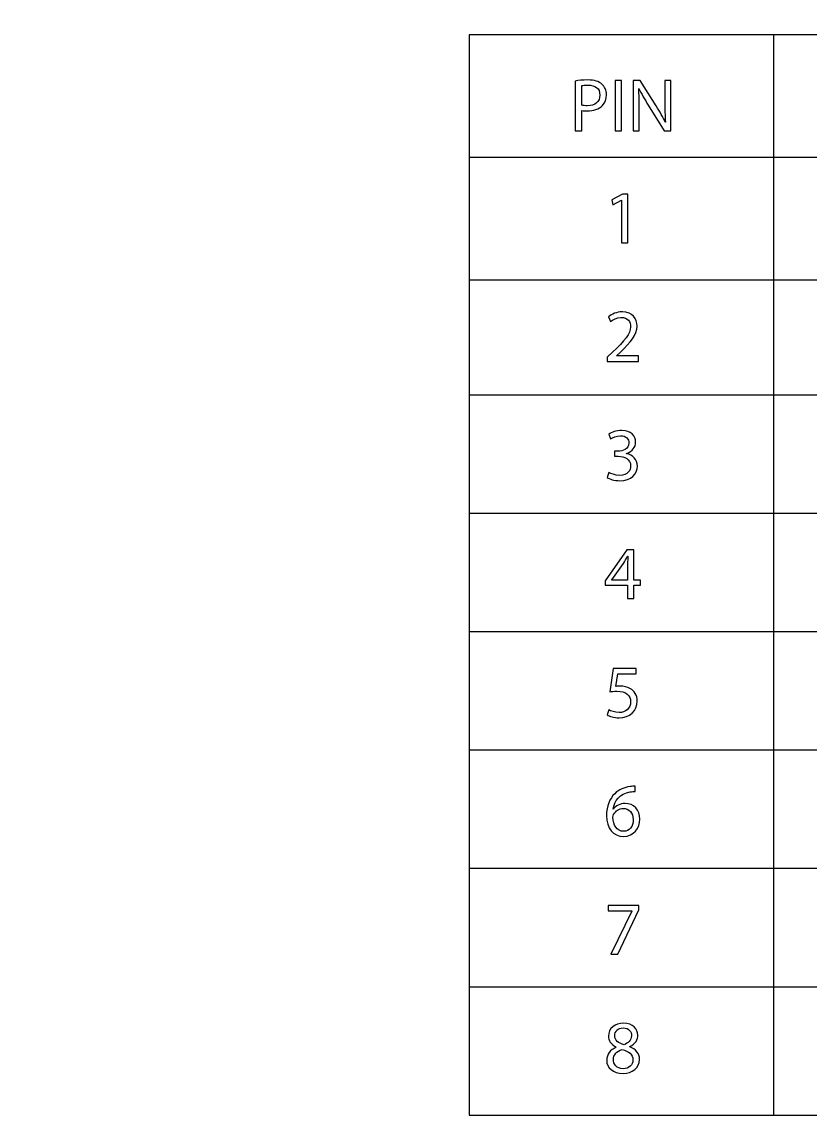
# Model space of a CAD drawing. Extents: x -2724 to 347, y -217 to 302.
# Drawn here: x 115.2 to 174, y -89.9 to -8.3 of the extents above; entities that cross this region are included whole.
import ezdxf

# ---------------------------------------------------------------- set-up
doc = ezdxf.new("R2010")
doc.units = 0
doc.header["$LTSCALE"] = 0.25
doc.layers.add('DIM', color=6, linetype='CONTINUOUS')
doc.styles.get("Standard").update_dxf_attribs({"font": 'ISOCP'})
doc.dimstyles.new('ISO-25_WS', dxfattribs={"dimtxt": 2.5, "dimasz": 2.5, "dimexe": 1.25, "dimexo": 0.625, "dimtad": 1, "dimdec": 4, "dimdsep": 46, "dimtxsty": 'Standard', "dimcen": 2.5, "dimadec": 0, "dimazin": 0, "dimtfac": 1, "dimtdec": 4, "dimtmove": 0, "dimatfit": 3, "dimfxl": 0, "dimtolj": 1, "dimtzin": 0, "dimarcsym": 0})

msp = doc.modelspace()

# ---------------------------------------------------------------- linework, layer by layer
at = {"layer": 'DIM', "color": 3}
for p, q in [((171.301, -9.246), (171.301, -89.882)), ((232.901, -18.394), (148.567, -18.394)), ((232.901, -27.542), (148.567, -27.542)), ((232.901, -36.127), (148.567, -36.127)), ((232.901, -44.966), (148.567, -44.966)), ((232.901, -53.804), (148.567, -53.804)), ((232.901, -62.643), (148.567, -62.643)), ((232.901, -71.482), (148.567, -71.482)), ((232.901, -80.321), (148.567, -80.321))]:
    msp.add_line(p, q, dxfattribs=at)
for points, knots in [([(232.901, -89.882), (232.901, -89.882), (148.567, -89.882), (148.567, -89.882), (148.567, -89.882), (148.567, -89.882), (148.567, -9.246), (148.567, -9.246), (148.567, -9.246), (148.567, -9.246), (232.901, -9.246), (232.901, -9.246), (232.901, -9.246), (232.901, -9.246), (232.901, -89.882), (232.901, -89.882)], [0, 0, 0, 0, 0.25, 0.25, 0.25, 0.25, 0.5, 0.5, 0.5, 0.5, 0.75, 0.75, 0.75, 0.75, 1, 1, 1, 1]), ([(156.491, -12.687), (156.727, -12.642), (157.034, -12.609), (157.425, -12.609), (157.425, -12.609), (157.906, -12.609), (158.258, -12.721), (158.481, -12.922), (158.481, -12.922), (158.688, -13.101), (158.817, -13.375), (158.817, -13.704), (158.817, -13.704), (158.817, -14.045), (158.716, -14.313), (158.52, -14.509), (158.52, -14.509), (158.263, -14.783), (157.844, -14.923), (157.369, -14.923), (157.369, -14.923), (157.224, -14.923), (157.09, -14.917), (156.978, -14.889), (156.978, -14.889), (156.978, -14.889), (156.978, -16.404), (156.978, -16.404), (156.978, -16.404), (156.978, -16.404), (156.491, -16.404), (156.491, -16.404), (156.491, -16.404), (156.491, -16.404), (156.491, -12.687), (156.491, -12.687)], [0, 0, 0, 0, 0.111111, 0.111111, 0.111111, 0.111111, 0.222222, 0.222222, 0.222222, 0.222222, 0.333333, 0.333333, 0.333333, 0.333333, 0.444444, 0.444444, 0.444444, 0.444444, 0.555556, 0.555556, 0.555556, 0.555556, 0.666667, 0.666667, 0.666667, 0.666667, 0.777778, 0.777778, 0.777778, 0.777778, 0.888889, 0.888889, 0.888889, 0.888889, 1, 1, 1, 1]), ([(156.978, -14.492), (157.084, -14.52), (157.218, -14.531), (157.38, -14.531), (157.38, -14.531), (157.967, -14.531), (158.325, -14.246), (158.325, -13.732), (158.325, -13.732), (158.325, -13.234), (157.973, -12.995), (157.436, -12.995), (157.436, -12.995), (157.224, -12.995), (157.062, -13.012), (156.978, -13.034), (156.978, -13.034), (156.978, -13.034), (156.978, -14.492), (156.978, -14.492)], [0, 0, 0, 0, 0.2, 0.2, 0.2, 0.2, 0.4, 0.4, 0.4, 0.4, 0.6, 0.6, 0.6, 0.6, 0.8, 0.8, 0.8, 0.8, 1, 1, 1, 1]), ([(159.952, -16.404), (159.952, -16.404), (159.46, -16.404), (159.46, -16.404), (159.46, -16.404), (159.46, -16.404), (159.46, -12.637), (159.46, -12.637), (159.46, -12.637), (159.46, -12.637), (159.952, -12.637), (159.952, -12.637), (159.952, -12.637), (159.952, -12.637), (159.952, -16.404), (159.952, -16.404)], [0, 0, 0, 0, 0.25, 0.25, 0.25, 0.25, 0.5, 0.5, 0.5, 0.5, 0.75, 0.75, 0.75, 0.75, 1, 1, 1, 1]), ([(160.801, -16.404), (160.801, -16.404), (160.801, -12.637), (160.801, -12.637), (160.801, -12.637), (160.801, -12.637), (161.337, -12.637), (161.337, -12.637), (161.337, -12.637), (161.337, -12.637), (162.539, -14.543), (162.539, -14.543), (162.539, -14.543), (162.813, -14.984), (163.037, -15.381), (163.21, -15.767), (163.21, -15.767), (163.21, -15.767), (163.227, -15.761), (163.227, -15.761), (163.227, -15.761), (163.182, -15.258), (163.171, -14.8), (163.171, -14.218), (163.171, -14.218), (163.171, -14.218), (163.171, -12.637), (163.171, -12.637), (163.171, -12.637), (163.171, -12.637), (163.629, -12.637), (163.629, -12.637), (163.629, -12.637), (163.629, -12.637), (163.629, -16.404), (163.629, -16.404), (163.629, -16.404), (163.629, -16.404), (163.137, -16.404), (163.137, -16.404), (163.137, -16.404), (163.137, -16.404), (161.941, -14.492), (161.941, -14.492), (161.941, -14.492), (161.679, -14.073), (161.427, -13.643), (161.242, -13.235), (161.242, -13.235), (161.242, -13.235), (161.226, -13.24), (161.226, -13.24), (161.226, -13.24), (161.254, -13.715), (161.259, -14.169), (161.259, -14.794), (161.259, -14.794), (161.259, -14.794), (161.259, -16.404), (161.259, -16.404), (161.259, -16.404), (161.259, -16.404), (160.801, -16.404), (160.801, -16.404)], [0, 0, 0, 0, 0.0625, 0.0625, 0.0625, 0.0625, 0.125, 0.125, 0.125, 0.125, 0.1875, 0.1875, 0.1875, 0.1875, 0.25, 0.25, 0.25, 0.25, 0.3125, 0.3125, 0.3125, 0.3125, 0.375, 0.375, 0.375, 0.375, 0.4375, 0.4375, 0.4375, 0.4375, 0.5, 0.5, 0.5, 0.5, 0.5625, 0.5625, 0.5625, 0.5625, 0.625, 0.625, 0.625, 0.625, 0.6875, 0.6875, 0.6875, 0.6875, 0.75, 0.75, 0.75, 0.75, 0.8125, 0.8125, 0.8125, 0.8125, 0.875, 0.875, 0.875, 0.875, 0.9375, 0.9375, 0.9375, 0.9375, 1, 1, 1, 1]), ([(159.946, -21.59), (159.946, -21.59), (159.935, -21.59), (159.935, -21.59), (159.935, -21.59), (159.935, -21.59), (159.303, -21.931), (159.303, -21.931), (159.303, -21.931), (159.303, -21.931), (159.208, -21.557), (159.208, -21.557), (159.208, -21.557), (159.208, -21.557), (160.002, -21.132), (160.002, -21.132), (160.002, -21.132), (160.002, -21.132), (160.421, -21.132), (160.421, -21.132), (160.421, -21.132), (160.421, -21.132), (160.421, -24.764), (160.421, -24.764), (160.421, -24.764), (160.421, -24.764), (159.946, -24.764), (159.946, -24.764), (159.946, -24.764), (159.946, -24.764), (159.946, -21.59), (159.946, -21.59)], [0, 0, 0, 0, 0.125, 0.125, 0.125, 0.125, 0.25, 0.25, 0.25, 0.25, 0.375, 0.375, 0.375, 0.375, 0.5, 0.5, 0.5, 0.5, 0.625, 0.625, 0.625, 0.625, 0.75, 0.75, 0.75, 0.75, 0.875, 0.875, 0.875, 0.875, 1, 1, 1, 1]), ([(158.878, -33.614), (158.878, -33.614), (158.878, -33.312), (158.878, -33.312), (158.878, -33.312), (158.878, -33.312), (159.264, -32.938), (159.264, -32.938), (159.264, -32.938), (160.192, -32.055), (160.616, -31.585), (160.616, -31.038), (160.616, -31.038), (160.616, -30.668), (160.444, -30.328), (159.901, -30.328), (159.901, -30.328), (159.571, -30.328), (159.298, -30.495), (159.13, -30.635), (159.13, -30.635), (159.13, -30.635), (158.973, -30.288), (158.973, -30.288), (158.973, -30.288), (159.219, -30.082), (159.583, -29.92), (160.002, -29.92), (160.002, -29.92), (160.779, -29.92), (161.109, -30.456), (161.109, -30.976), (161.109, -30.976), (161.109, -31.646), (160.622, -32.188), (159.856, -32.926), (159.856, -32.926), (159.856, -32.926), (159.571, -33.195), (159.571, -33.195), (159.571, -33.195), (159.571, -33.195), (159.571, -33.206), (159.571, -33.206), (159.571, -33.206), (159.571, -33.206), (161.197, -33.206), (161.197, -33.206), (161.197, -33.206), (161.197, -33.206), (161.197, -33.614), (161.197, -33.614), (161.197, -33.614), (161.197, -33.614), (158.878, -33.614), (158.878, -33.614)], [0, 0, 0, 0, 0.071429, 0.071429, 0.071429, 0.071429, 0.142857, 0.142857, 0.142857, 0.142857, 0.214286, 0.214286, 0.214286, 0.214286, 0.285714, 0.285714, 0.285714, 0.285714, 0.357143, 0.357143, 0.357143, 0.357143, 0.428571, 0.428571, 0.428571, 0.428571, 0.5, 0.5, 0.5, 0.5, 0.571429, 0.571429, 0.571429, 0.571429, 0.642857, 0.642857, 0.642857, 0.642857, 0.714286, 0.714286, 0.714286, 0.714286, 0.785714, 0.785714, 0.785714, 0.785714, 0.857143, 0.857143, 0.857143, 0.857143, 0.928571, 0.928571, 0.928571, 0.928571, 1, 1, 1, 1]), ([(158.996, -41.904), (159.135, -41.988), (159.454, -42.128), (159.8, -42.128), (159.8, -42.128), (160.426, -42.128), (160.627, -41.731), (160.622, -41.424), (160.622, -41.424), (160.616, -40.915), (160.159, -40.697), (159.683, -40.697), (159.683, -40.697), (159.683, -40.697), (159.409, -40.697), (159.409, -40.697), (159.409, -40.697), (159.409, -40.697), (159.409, -40.329), (159.409, -40.329), (159.409, -40.329), (159.409, -40.329), (159.683, -40.329), (159.683, -40.329), (159.683, -40.329), (160.041, -40.329), (160.493, -40.144), (160.493, -39.714), (160.493, -39.714), (160.493, -39.423), (160.309, -39.166), (159.856, -39.166), (159.856, -39.166), (159.566, -39.166), (159.286, -39.294), (159.13, -39.407), (159.13, -39.407), (159.13, -39.407), (158.996, -39.049), (158.996, -39.049), (158.996, -39.049), (159.191, -38.909), (159.56, -38.769), (159.951, -38.769), (159.951, -38.769), (160.667, -38.769), (160.991, -39.194), (160.991, -39.636), (160.991, -39.636), (160.991, -40.016), (160.762, -40.334), (160.32, -40.497), (160.32, -40.497), (160.32, -40.497), (160.32, -40.507), (160.32, -40.507), (160.32, -40.507), (160.767, -40.591), (161.131, -40.927), (161.131, -41.435), (161.131, -41.435), (161.131, -42.017), (160.672, -42.525), (159.806, -42.525), (159.806, -42.525), (159.398, -42.525), (159.04, -42.397), (158.862, -42.279), (158.862, -42.279), (158.862, -42.279), (158.996, -41.904), (158.996, -41.904)], [0, 0, 0, 0, 0.055556, 0.055556, 0.055556, 0.055556, 0.111111, 0.111111, 0.111111, 0.111111, 0.166667, 0.166667, 0.166667, 0.166667, 0.222222, 0.222222, 0.222222, 0.222222, 0.277778, 0.277778, 0.277778, 0.277778, 0.333333, 0.333333, 0.333333, 0.333333, 0.388889, 0.388889, 0.388889, 0.388889, 0.444444, 0.444444, 0.444444, 0.444444, 0.5, 0.5, 0.5, 0.5, 0.555556, 0.555556, 0.555556, 0.555556, 0.611111, 0.611111, 0.611111, 0.611111, 0.666667, 0.666667, 0.666667, 0.666667, 0.722222, 0.722222, 0.722222, 0.722222, 0.777778, 0.777778, 0.777778, 0.777778, 0.833333, 0.833333, 0.833333, 0.833333, 0.888889, 0.888889, 0.888889, 0.888889, 0.944444, 0.944444, 0.944444, 0.944444, 1, 1, 1, 1]), ([(160.398, -51.313), (160.398, -51.313), (160.398, -50.319), (160.398, -50.319), (160.398, -50.319), (160.398, -50.319), (158.711, -50.319), (158.711, -50.319), (158.711, -50.319), (158.711, -50.319), (158.711, -50), (158.711, -50), (158.711, -50), (158.711, -50), (160.331, -47.681), (160.331, -47.681), (160.331, -47.681), (160.331, -47.681), (160.863, -47.681), (160.863, -47.681), (160.863, -47.681), (160.863, -47.681), (160.863, -49.939), (160.863, -49.939), (160.863, -49.939), (160.863, -49.939), (161.371, -49.939), (161.371, -49.939), (161.371, -49.939), (161.371, -49.939), (161.371, -50.319), (161.371, -50.319), (161.371, -50.319), (161.371, -50.319), (160.863, -50.319), (160.863, -50.319), (160.863, -50.319), (160.863, -50.319), (160.863, -51.313), (160.863, -51.313), (160.863, -51.313), (160.863, -51.313), (160.398, -51.313), (160.398, -51.313)], [0, 0, 0, 0, 0.090909, 0.090909, 0.090909, 0.090909, 0.181818, 0.181818, 0.181818, 0.181818, 0.272727, 0.272727, 0.272727, 0.272727, 0.363636, 0.363636, 0.363636, 0.363636, 0.454545, 0.454545, 0.454545, 0.454545, 0.545455, 0.545455, 0.545455, 0.545455, 0.636364, 0.636364, 0.636364, 0.636364, 0.727273, 0.727273, 0.727273, 0.727273, 0.818182, 0.818182, 0.818182, 0.818182, 0.909091, 0.909091, 0.909091, 0.909091, 1, 1, 1, 1]), ([(160.398, -49.939), (160.398, -49.939), (160.398, -48.726), (160.398, -48.726), (160.398, -48.726), (160.398, -48.536), (160.404, -48.346), (160.415, -48.156), (160.415, -48.156), (160.415, -48.156), (160.398, -48.156), (160.398, -48.156), (160.398, -48.156), (160.287, -48.368), (160.197, -48.524), (160.097, -48.692), (160.097, -48.692), (160.097, -48.692), (159.208, -49.928), (159.208, -49.928), (159.208, -49.928), (159.208, -49.928), (159.208, -49.939), (159.208, -49.939), (159.208, -49.939), (159.208, -49.939), (160.398, -49.939), (160.398, -49.939)], [0, 0, 0, 0, 0.142857, 0.142857, 0.142857, 0.142857, 0.285714, 0.285714, 0.285714, 0.285714, 0.428571, 0.428571, 0.428571, 0.428571, 0.571429, 0.571429, 0.571429, 0.571429, 0.714286, 0.714286, 0.714286, 0.714286, 0.857143, 0.857143, 0.857143, 0.857143, 1, 1, 1, 1]), ([(161.047, -56.944), (161.047, -56.944), (159.66, -56.944), (159.66, -56.944), (159.66, -56.944), (159.66, -56.944), (159.521, -57.877), (159.521, -57.877), (159.521, -57.877), (159.605, -57.866), (159.683, -57.855), (159.817, -57.855), (159.817, -57.855), (160.103, -57.855), (160.376, -57.916), (160.6, -58.051), (160.6, -58.051), (160.885, -58.207), (161.119, -58.525), (161.119, -58.984), (161.119, -58.984), (161.119, -59.694), (160.555, -60.225), (159.767, -60.225), (159.767, -60.225), (159.37, -60.225), (159.04, -60.113), (158.861, -60.001), (158.861, -60.001), (158.861, -60.001), (158.984, -59.627), (158.984, -59.627), (158.984, -59.627), (159.135, -59.716), (159.432, -59.828), (159.767, -59.828), (159.767, -59.828), (160.225, -59.828), (160.628, -59.526), (160.622, -59.034), (160.622, -59.034), (160.622, -58.57), (160.304, -58.235), (159.583, -58.235), (159.583, -58.235), (159.37, -58.235), (159.208, -58.252), (159.074, -58.274), (159.074, -58.274), (159.074, -58.274), (159.309, -56.53), (159.309, -56.53), (159.309, -56.53), (159.309, -56.53), (161.047, -56.53), (161.047, -56.53), (161.047, -56.53), (161.047, -56.53), (161.047, -56.944), (161.047, -56.944)], [0, 0, 0, 0, 0.066667, 0.066667, 0.066667, 0.066667, 0.133333, 0.133333, 0.133333, 0.133333, 0.2, 0.2, 0.2, 0.2, 0.266667, 0.266667, 0.266667, 0.266667, 0.333333, 0.333333, 0.333333, 0.333333, 0.4, 0.4, 0.4, 0.4, 0.466667, 0.466667, 0.466667, 0.466667, 0.533333, 0.533333, 0.533333, 0.533333, 0.6, 0.6, 0.6, 0.6, 0.666667, 0.666667, 0.666667, 0.666667, 0.733333, 0.733333, 0.733333, 0.733333, 0.8, 0.8, 0.8, 0.8, 0.866667, 0.866667, 0.866667, 0.866667, 0.933333, 0.933333, 0.933333, 0.933333, 1, 1, 1, 1]), ([(160.952, -65.727), (160.851, -65.721), (160.723, -65.732), (160.583, -65.755), (160.583, -65.755), (159.806, -65.878), (159.404, -66.437), (159.32, -67.04), (159.32, -67.04), (159.32, -67.04), (159.331, -67.04), (159.331, -67.04), (159.331, -67.04), (159.504, -66.805), (159.812, -66.615), (160.214, -66.615), (160.214, -66.615), (160.857, -66.615), (161.309, -67.085), (161.309, -67.789), (161.309, -67.789), (161.309, -68.46), (160.857, -69.074), (160.097, -69.074), (160.097, -69.074), (159.325, -69.074), (158.817, -68.471), (158.817, -67.526), (158.817, -67.526), (158.817, -66.811), (159.069, -66.247), (159.432, -65.889), (159.432, -65.889), (159.734, -65.593), (160.136, -65.408), (160.594, -65.352), (160.594, -65.352), (160.739, -65.33), (160.862, -65.324), (160.952, -65.324), (160.952, -65.324), (160.952, -65.324), (160.952, -65.727), (160.952, -65.727)], [0, 0, 0, 0, 0.090909, 0.090909, 0.090909, 0.090909, 0.181818, 0.181818, 0.181818, 0.181818, 0.272727, 0.272727, 0.272727, 0.272727, 0.363636, 0.363636, 0.363636, 0.363636, 0.454545, 0.454545, 0.454545, 0.454545, 0.545455, 0.545455, 0.545455, 0.545455, 0.636364, 0.636364, 0.636364, 0.636364, 0.727273, 0.727273, 0.727273, 0.727273, 0.818182, 0.818182, 0.818182, 0.818182, 0.909091, 0.909091, 0.909091, 0.909091, 1, 1, 1, 1]), ([(160.108, -68.694), (160.527, -68.694), (160.812, -68.343), (160.812, -67.822), (160.812, -67.822), (160.812, -67.303), (160.516, -66.99), (160.063, -66.99), (160.063, -66.99), (159.767, -66.99), (159.488, -67.168), (159.354, -67.437), (159.354, -67.437), (159.325, -67.493), (159.303, -67.56), (159.303, -67.649), (159.303, -67.649), (159.309, -68.247), (159.588, -68.694), (160.102, -68.694), (160.102, -68.694), (160.102, -68.694), (160.108, -68.694), (160.108, -68.694)], [0, 0, 0, 0, 0.166667, 0.166667, 0.166667, 0.166667, 0.333333, 0.333333, 0.333333, 0.333333, 0.5, 0.5, 0.5, 0.5, 0.666667, 0.666667, 0.666667, 0.666667, 0.833333, 0.833333, 0.833333, 0.833333, 1, 1, 1, 1]), ([(161.237, -74.23), (161.237, -74.23), (161.237, -74.555), (161.237, -74.555), (161.237, -74.555), (161.237, -74.555), (159.655, -77.863), (159.655, -77.863), (159.655, -77.863), (159.655, -77.863), (159.152, -77.863), (159.152, -77.863), (159.152, -77.863), (159.152, -77.863), (160.723, -74.649), (160.723, -74.649), (160.723, -74.649), (160.723, -74.649), (160.723, -74.638), (160.723, -74.638), (160.723, -74.638), (160.723, -74.638), (158.945, -74.638), (158.945, -74.638), (158.945, -74.638), (158.945, -74.638), (158.945, -74.23), (158.945, -74.23), (158.945, -74.23), (158.945, -74.23), (161.237, -74.23), (161.237, -74.23)], [0, 0, 0, 0, 0.125, 0.125, 0.125, 0.125, 0.25, 0.25, 0.25, 0.25, 0.375, 0.375, 0.375, 0.375, 0.5, 0.5, 0.5, 0.5, 0.625, 0.625, 0.625, 0.625, 0.75, 0.75, 0.75, 0.75, 0.875, 0.875, 0.875, 0.875, 1, 1, 1, 1]), ([(160.097, -83.018), (160.801, -83.018), (161.159, -83.454), (161.159, -83.913), (161.159, -83.913), (161.159, -84.22), (161.002, -84.555), (160.555, -84.762), (160.555, -84.762), (160.555, -84.762), (160.555, -84.779), (160.555, -84.779), (160.555, -84.779), (161.008, -84.958), (161.287, -85.282), (161.287, -85.718), (161.287, -85.718), (161.287, -86.355), (160.745, -86.774), (160.052, -86.774), (160.052, -86.774), (159.292, -86.774), (158.834, -86.327), (158.834, -85.796), (158.834, -85.796), (158.834, -85.338), (159.108, -85.008), (159.549, -84.818), (159.549, -84.818), (159.549, -84.818), (159.549, -84.801), (159.549, -84.801), (159.549, -84.801), (159.141, -84.611), (158.968, -84.298), (158.968, -83.985), (158.968, -83.985), (158.968, -83.41), (159.454, -83.018), (160.091, -83.018), (160.091, -83.018), (160.091, -83.018), (160.097, -83.018), (160.097, -83.018)], [0, 0, 0, 0, 0.090909, 0.090909, 0.090909, 0.090909, 0.181818, 0.181818, 0.181818, 0.181818, 0.272727, 0.272727, 0.272727, 0.272727, 0.363636, 0.363636, 0.363636, 0.363636, 0.454545, 0.454545, 0.454545, 0.454545, 0.545455, 0.545455, 0.545455, 0.545455, 0.636364, 0.636364, 0.636364, 0.636364, 0.727273, 0.727273, 0.727273, 0.727273, 0.818182, 0.818182, 0.818182, 0.818182, 0.909091, 0.909091, 0.909091, 0.909091, 1, 1, 1, 1]), ([(160.069, -83.37), (159.661, -83.37), (159.437, -83.639), (159.437, -83.952), (159.437, -83.952), (159.432, -84.315), (159.711, -84.51), (160.13, -84.623), (160.13, -84.623), (160.443, -84.516), (160.683, -84.292), (160.683, -83.963), (160.683, -83.963), (160.683, -83.673), (160.51, -83.37), (160.074, -83.37), (160.074, -83.37), (160.074, -83.37), (160.069, -83.37), (160.069, -83.37)], [0, 0, 0, 0, 0.2, 0.2, 0.2, 0.2, 0.4, 0.4, 0.4, 0.4, 0.6, 0.6, 0.6, 0.6, 0.8, 0.8, 0.8, 0.8, 1, 1, 1, 1]), ([(160.063, -86.416), (160.505, -86.416), (160.79, -86.143), (160.79, -85.768), (160.79, -85.768), (160.79, -85.332), (160.482, -85.114), (159.99, -84.974), (159.99, -84.974), (159.566, -85.097), (159.337, -85.383), (159.337, -85.729), (159.337, -85.729), (159.32, -86.092), (159.599, -86.416), (160.058, -86.416), (160.058, -86.416), (160.058, -86.416), (160.063, -86.416), (160.063, -86.416)], [0, 0, 0, 0, 0.2, 0.2, 0.2, 0.2, 0.4, 0.4, 0.4, 0.4, 0.6, 0.6, 0.6, 0.6, 0.8, 0.8, 0.8, 0.8, 1, 1, 1, 1])]:
    msp.add_open_spline(points, degree=3, knots=knots, dxfattribs=at)

# ---------------------------------------------------------------- leaders
at = {"layer": 'DIM', "annotation_type": 0, "has_hookline": 1, "hookline_direction": 0, "text_width": 53.579}
msp.add_leader([(52.407, -11.006), (64.713, -8.272)], dimstyle='ISO-25_WS', override={"dimscale": 15, "dimtxt": 0.15, "dimasz": 0.15, "dimexe": 0.1, "dimexo": 0.05, "dimgap": 0.08, "dimtad": 0, "dimdec": 2, "dimcen": 0.3, "dimtdec": 2}, dxfattribs=at)

doc.saveas('drawing.dxf')
